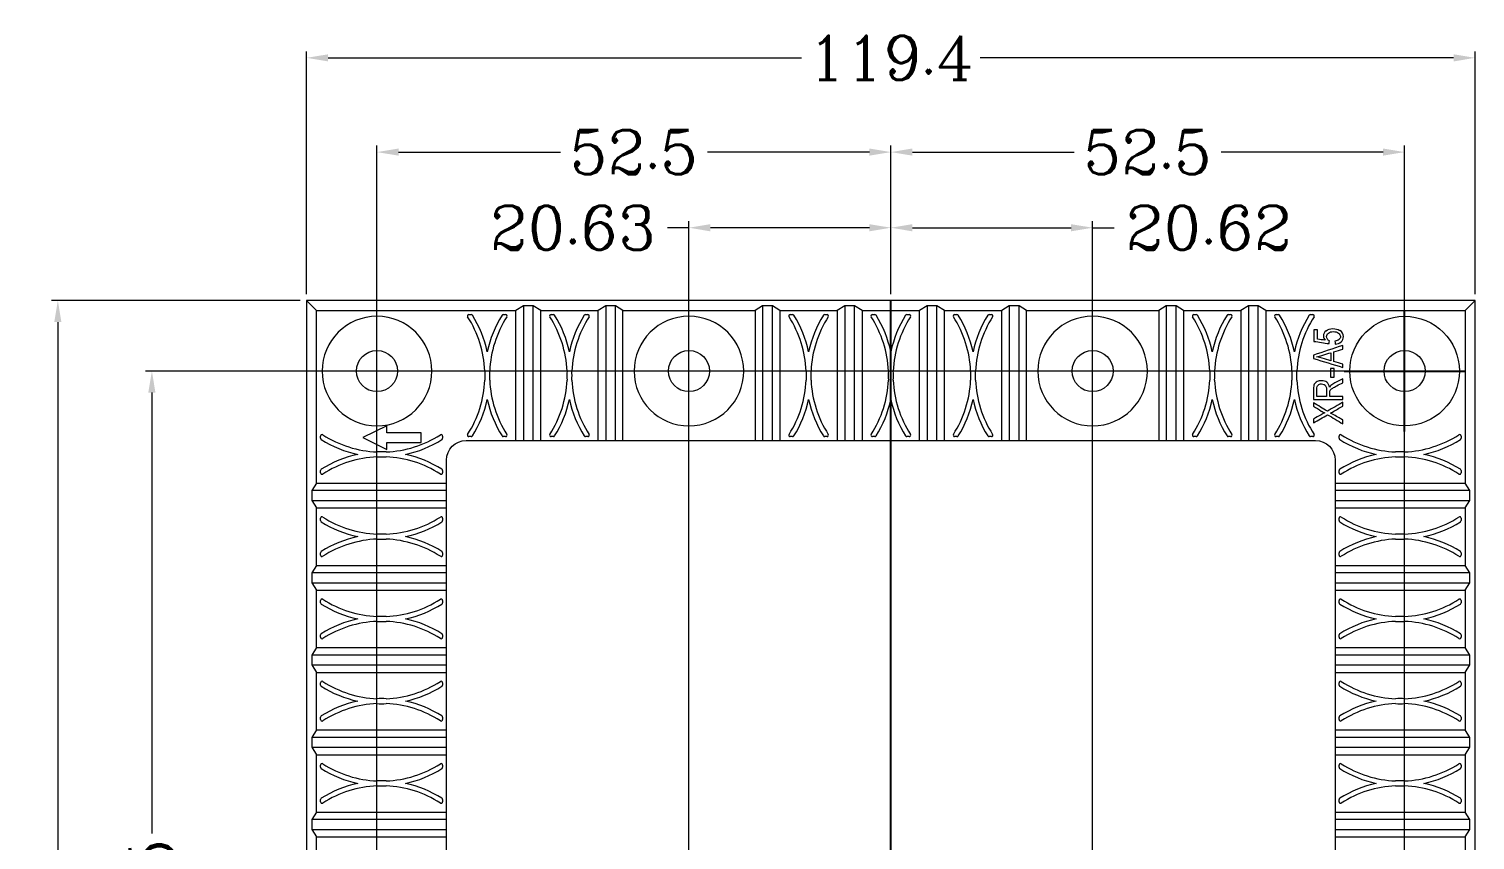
# Model space of a CAD drawing. Header units: inches. Extents: x 1726 to 2311, y 431 to 759.
# Drawn here: x 1726.1 to 1873.8, y 676.5 to 759.3 of the extents above; entities that cross this region are included whole.
import ezdxf
from ezdxf.lldxf.tags import DXFTag

# ---------------------------------------------------------------- set-up
doc = ezdxf.new("R2010")
doc.units = ezdxf.units.IN
doc.layers.add('3', color=7, linetype='Continuous', true_color=0xffffff)
doc.styles.add('ROMANC', font='romanc.shx', dxfattribs={"bigfont": 'gbcbig.shx'})
tags = doc.linetypes.add('CENTER', pattern=[2, 1.25, -0.25, 0.25, -0.25]).pattern_tags.tags
tags[10:11] = [DXFTag(74, 4), DXFTag(75, 0), DXFTag(340, '0'), DXFTag(46, 0.0), DXFTag(50, 0.0), DXFTag(44, 0.0), DXFTag(45, 0.0)]
tags[8:9] = [DXFTag(74, 4), DXFTag(75, 0), DXFTag(340, '0'), DXFTag(46, 0.0), DXFTag(50, 0.0), DXFTag(44, 0.0), DXFTag(45, 0.0)]
tags[6:7] = [DXFTag(74, 4), DXFTag(75, 0), DXFTag(340, '0'), DXFTag(46, 0.0), DXFTag(50, 0.0), DXFTag(44, 0.0), DXFTag(45, 0.0)]
tags[4:5] = [DXFTag(74, 4), DXFTag(75, 0), DXFTag(340, '0'), DXFTag(46, 0.0), DXFTag(50, 0.0), DXFTag(44, 0.0), DXFTag(45, 0.0)]
doc.dimstyles.new('YanXiu', dxfattribs={"dimtxt": 4.5, "dimasz": 2.2, "dimexe": 0.66, "dimexo": 0.66, "dimgap": 0.66, "dimtad": 0, "dimdsep": 46, "dimtxsty": 'ROMANC', "dimcen": 0, "dimclrd": 256, "dimclre": 131, "dimclrt": 42, "dimazin": 2, "dimtfac": 1, "dimtofl": 0, "dimtmove": 0, "dimatfit": 3, "dimfxl": 1, "dimlwd": 5, "dimlwe": 5, "dimarcsym": 0})

# ---------------------------------------------------------------- blocks, each defined once
blk = doc.blocks.new('*D42')
at = {"color": 131, "lineweight": 5}
for p, q in [((1753.78, 731.57), (1728.36, 731.57)), ((1753.78, 492.17), (1728.36, 492.17))]:
    blk.add_line(p, q, dxfattribs=at)
at = {"lineweight": 5}
for p, q in [((1729.02, 729.37), (1729.02, 621.64)), ((1729.02, 494.37), (1729.02, 602.1))]:
    blk.add_line(p, q, dxfattribs=at)
for points in [[(1728.65, 729.37), (1729.38, 729.37), (1729.02, 731.57)], [(1728.65, 494.37), (1729.38, 494.37), (1729.02, 492.17)]]:
    blk.add_solid(points)
at = {"layer": 'Defpoints', "color": 0}
for p in [(1729.02, 731.57), (1754.44, 731.57), (1754.44, 492.17)]:
    blk.add_point(p, dxfattribs=at)
at = {"color": 42, "insert": (1729.02, 611.87), "char_height": 4.5, "attachment_point": 5, "rotation": 90, "style": 'ROMANC'}
blk.add_mtext('239.4', dxfattribs=at)
blk = doc.blocks.new('*D43')
at = {"color": 131, "lineweight": 5}
for p, q in [((1754.44, 732.23), (1754.44, 757.02)), ((1873.84, 732.23), (1873.84, 757.02))]:
    blk.add_line(p, q, dxfattribs=at)
at = {"lineweight": 5}
for p, q in [((1756.64, 756.36), (1805.01, 756.36)), ((1871.64, 756.36), (1823.26, 756.36))]:
    blk.add_line(p, q, dxfattribs=at)
for points in [[(1756.64, 756.72), (1756.64, 755.99), (1754.44, 756.36)], [(1871.64, 756.72), (1871.64, 755.99), (1873.84, 756.36)]]:
    blk.add_solid(points)
at = {"layer": 'Defpoints', "color": 0}
for p in [(1873.84, 756.36), (1754.44, 731.57), (1873.84, 731.57)]:
    blk.add_point(p, dxfattribs=at)
at = {"color": 42, "insert": (1814.14, 756.36), "char_height": 4.5, "attachment_point": 5, "style": 'ROMANC'}
blk.add_mtext('119.4', dxfattribs=at)
blk = doc.blocks.new('*D45')
at = {"color": 131, "lineweight": 5}
for p, q in [((1865.97, 724.37), (1737.97, 724.37)), ((1753.78, 611.87), (1737.97, 611.87))]:
    blk.add_line(p, q, dxfattribs=at)
at = {"lineweight": 5}
for p, q in [((1738.63, 722.17), (1738.63, 677.14)), ((1738.63, 614.07), (1738.63, 659.1))]:
    blk.add_line(p, q, dxfattribs=at)
for points in [[(1738.26, 722.17), (1738.99, 722.17), (1738.63, 724.37)], [(1738.26, 614.07), (1738.99, 614.07), (1738.63, 611.87)]]:
    blk.add_solid(points)
at = {"layer": 'Defpoints', "color": 0}
for p in [(1866.63, 724.37), (1738.63, 611.87), (1754.44, 611.87)]:
    blk.add_point(p, dxfattribs=at)
at = {"color": 42, "insert": (1738.63, 668.12), "char_height": 4.5, "attachment_point": 5, "rotation": 90, "style": 'ROMANC'}
blk.add_mtext('112.5', dxfattribs=at)
blk = doc.blocks.new('*D48')
at = {"color": 131, "lineweight": 5}
for p, q in [((1761.63, 500.03), (1761.63, 747.39)), ((1814.14, 732.23), (1814.14, 747.39))]:
    blk.add_line(p, q, dxfattribs=at)
at = {"lineweight": 5}
for p, q in [((1763.83, 746.73), (1780.37, 746.73)), ((1811.94, 746.73), (1795.4, 746.73))]:
    blk.add_line(p, q, dxfattribs=at)
for points in [[(1763.83, 747.1), (1763.83, 746.37), (1761.63, 746.73)], [(1811.94, 747.1), (1811.94, 746.37), (1814.14, 746.73)]]:
    blk.add_solid(points)
at = {"layer": 'Defpoints', "color": 0}
for p in [(1814.14, 746.73), (1814.14, 731.57), (1761.63, 499.37)]:
    blk.add_point(p, dxfattribs=at)
at = {"color": 42, "insert": (1787.88, 746.73), "char_height": 4.5, "attachment_point": 5, "style": 'ROMANC'}
blk.add_mtext('52.5', dxfattribs=at)
blk = doc.blocks.new('*D49')
at = {"color": 131, "lineweight": 5}
for p, q in [((1814.14, 732.23), (1814.14, 739.67)), ((1834.75, 500.03), (1834.75, 739.67))]:
    blk.add_line(p, q, dxfattribs=at)
at = {"lineweight": 5}
for p, q in [((1816.34, 739.01), (1832.55, 739.01)), ((1834.75, 739.01), (1836.95, 739.01))]:
    blk.add_line(p, q, dxfattribs=at)
for points in [[(1816.34, 739.37), (1816.34, 738.64), (1814.14, 739.01)], [(1832.55, 739.37), (1832.55, 738.64), (1834.75, 739.01)]]:
    blk.add_solid(points)
at = {"layer": 'Defpoints', "color": 0}
for p in [(1814.14, 739.01), (1814.14, 731.57), (1834.75, 499.37)]:
    blk.add_point(p, dxfattribs=at)
at = {"color": 42, "insert": (1846.61, 739.01), "char_height": 4.5, "attachment_point": 5, "style": 'ROMANC'}
blk.add_mtext('20.62', dxfattribs=at)
blk = doc.blocks.new('*D50')
at = {"color": 131, "lineweight": 5}
for p, q in [((1814.14, 732.23), (1814.14, 747.39)), ((1866.63, 500.03), (1866.63, 747.39))]:
    blk.add_line(p, q, dxfattribs=at)
at = {"lineweight": 5}
for p, q in [((1816.34, 746.73), (1832.87, 746.73)), ((1864.43, 746.73), (1847.9, 746.73))]:
    blk.add_line(p, q, dxfattribs=at)
for points in [[(1816.34, 747.1), (1816.34, 746.37), (1814.14, 746.73)], [(1864.43, 747.1), (1864.43, 746.37), (1866.63, 746.73)]]:
    blk.add_solid(points)
at = {"layer": 'Defpoints', "color": 0}
for p in [(1814.14, 746.73), (1814.14, 731.57), (1866.63, 499.37)]:
    blk.add_point(p, dxfattribs=at)
at = {"color": 42, "insert": (1840.38, 746.73), "char_height": 4.5, "attachment_point": 5, "style": 'ROMANC'}
blk.add_mtext('52.5', dxfattribs=at)
blk = doc.blocks.new('*D51')
at = {"lineweight": 5}
for p, q in [((1793.5, 739.01), (1791.3, 739.01)), ((1811.94, 739.01), (1795.7, 739.01))]:
    blk.add_line(p, q, dxfattribs=at)
at = {"color": 131, "lineweight": 5}
for p, q in [((1793.5, 500.03), (1793.5, 739.67)), ((1814.14, 732.23), (1814.14, 739.67))]:
    blk.add_line(p, q, dxfattribs=at)
for points in [[(1795.7, 739.37), (1795.7, 738.64), (1793.5, 739.01)], [(1811.94, 739.37), (1811.94, 738.64), (1814.14, 739.01)]]:
    blk.add_solid(points)
at = {"layer": 'Defpoints', "color": 0}
for p in [(1814.14, 739.01), (1814.14, 731.57), (1793.5, 499.37)]:
    blk.add_point(p, dxfattribs=at)
at = {"color": 42, "insert": (1781.64, 739.01), "char_height": 4.5, "attachment_point": 5, "style": 'ROMANC'}
blk.add_mtext('20.63', dxfattribs=at)

msp = doc.modelspace()

# ---------------------------------------------------------------- linework, layer by layer
at = {"layer": '3', "color": 7, "linetype": 'Continuous', "lineweight": 18}
for p, q in [((1754.437, 731.569), (1755.46, 730.547)), ((1754.437, 731.569), (1754.437, 492.171)), ((1873.835, 731.569), (1754.437, 731.569)), ((1873.835, 731.569), (1872.813, 730.547)), ((1873.835, 492.171), (1873.835, 731.569)), ((1755.46, 730.547), (1775.828, 730.547)), ((1755.46, 712.927), (1755.46, 730.547)), ((1771.019, 730.147), (1771.256, 730.147)), ((1774.539, 730.147), (1774.776, 730.147)), ((1776.597, 731.04), (1775.828, 730.547)), ((1775.828, 717.27), (1775.828, 730.547)), ((1777.597, 731.04), (1776.597, 731.04)), ((1776.597, 731.04), (1776.597, 717.27)), ((1777.597, 717.27), (1777.597, 731.04)), ((1778.366, 730.547), (1777.597, 731.04)), ((1778.366, 730.547), (1784.228, 730.547)), ((1778.366, 717.27), (1778.366, 730.547)), ((1779.419, 730.147), (1779.656, 730.147)), ((1782.939, 730.147), (1783.176, 730.147)), ((1784.997, 731.04), (1784.228, 730.547)), ((1784.228, 717.27), (1784.228, 730.547)), ((1784.997, 731.04), (1784.997, 717.27)), ((1785.997, 731.04), (1784.997, 731.04)), ((1785.997, 717.27), (1785.997, 731.04)), ((1786.766, 730.547), (1785.997, 731.04)), ((1786.766, 730.547), (1800.266, 730.547)), ((1786.766, 717.27), (1786.766, 730.547)), ((1801.035, 731.04), (1800.266, 730.547)), ((1800.266, 730.547), (1800.266, 717.27)), ((1802.035, 731.04), (1801.035, 731.04)), ((1801.035, 731.04), (1801.035, 717.27)), ((1802.035, 717.27), (1802.035, 731.04)), ((1802.804, 730.547), (1802.035, 731.04)), ((1802.804, 730.547), (1808.666, 730.547)), ((1802.804, 730.547), (1802.804, 717.27)), ((1803.856, 730.147), (1804.093, 730.147)), ((1807.377, 730.147), (1807.614, 730.147)), ((1809.435, 731.04), (1808.666, 730.547)), ((1808.666, 730.547), (1808.666, 717.27)), ((1809.435, 731.04), (1809.435, 717.27)), ((1810.435, 731.04), (1809.435, 731.04)), ((1811.204, 730.547), (1810.435, 731.04)), ((1810.435, 717.27), (1810.435, 731.04)), ((1811.204, 730.547), (1817.066, 730.547)), ((1811.204, 730.547), (1811.204, 717.27)), ((1812.256, 730.147), (1812.493, 730.147)), ((1815.777, 730.147), (1816.014, 730.147)), ((1817.835, 731.04), (1817.066, 730.547)), ((1817.066, 717.27), (1817.066, 730.547)), ((1818.835, 731.04), (1817.835, 731.04)), ((1817.835, 731.04), (1817.835, 717.27)), ((1818.835, 717.27), (1818.835, 731.04)), ((1819.604, 730.547), (1818.835, 731.04)), ((1819.604, 730.547), (1825.466, 730.547)), ((1819.604, 717.27), (1819.604, 730.547)), ((1820.656, 730.147), (1820.893, 730.147)), ((1824.177, 730.147), (1824.414, 730.147)), ((1826.235, 731.04), (1825.466, 730.547)), ((1825.466, 717.27), (1825.466, 730.547)), ((1827.235, 731.04), (1826.235, 731.04)), ((1826.235, 731.04), (1826.235, 717.27)), ((1827.235, 717.27), (1827.235, 731.04)), ((1828.004, 730.547), (1827.235, 731.04)), ((1828.004, 730.547), (1841.506, 730.547)), ((1828.004, 717.27), (1828.004, 730.547)), ((1842.275, 731.04), (1841.506, 730.547)), ((1841.506, 730.547), (1841.506, 717.27)), ((1842.275, 731.04), (1842.275, 717.27)), ((1843.275, 731.04), (1842.275, 731.04)), ((1843.275, 717.27), (1843.275, 731.04)), ((1844.044, 730.547), (1843.275, 731.04)), ((1844.044, 730.547), (1849.906, 730.547)), ((1844.044, 730.547), (1844.044, 717.27)), ((1845.096, 730.147), (1845.333, 730.147)), ((1848.617, 730.147), (1848.854, 730.147)), ((1850.675, 731.04), (1849.906, 730.547)), ((1849.906, 730.547), (1849.906, 717.27)), ((1850.675, 731.04), (1850.675, 717.27)), ((1851.675, 731.04), (1850.675, 731.04)), ((1851.675, 717.27), (1851.675, 731.04)), ((1852.444, 730.547), (1851.675, 731.04)), ((1852.444, 730.547), (1872.813, 730.547)), ((1852.444, 730.547), (1852.444, 717.27)), ((1853.496, 730.147), (1853.733, 730.147)), ((1857.017, 730.147), (1857.254, 730.147)), ((1872.813, 730.547), (1872.813, 712.927)), ((1762.636, 718.791), (1760.195, 717.57)), ((1762.636, 718.07), (1762.636, 718.791)), ((1755.86, 717.5), (1755.86, 717.736)), ((1760.195, 717.57), (1762.636, 716.35)), ((1766.136, 718.07), (1762.636, 718.07)), ((1762.636, 716.35), (1762.636, 717.07)), ((1762.636, 717.07), (1766.136, 717.07)), ((1766.136, 717.07), (1766.136, 718.07)), ((1768.336, 717.736), (1768.336, 717.5)), ((1770.736, 717.27), (1775.828, 717.27)), ((1771.256, 717.67), (1771.019, 717.67)), ((1774.776, 717.67), (1774.539, 717.67)), ((1775.828, 717.27), (1776.597, 717.27)), ((1776.597, 717.27), (1777.597, 717.27)), ((1777.597, 717.27), (1778.366, 717.27)), ((1778.366, 717.27), (1784.228, 717.27)), ((1779.656, 717.67), (1779.419, 717.67)), ((1783.176, 717.67), (1782.939, 717.67)), ((1784.228, 717.27), (1784.997, 717.27)), ((1784.997, 717.27), (1785.997, 717.27)), ((1785.997, 717.27), (1786.766, 717.27)), ((1786.766, 717.27), (1800.266, 717.27)), ((1800.266, 717.27), (1801.035, 717.27)), ((1801.035, 717.27), (1802.035, 717.27)), ((1802.035, 717.27), (1802.804, 717.27)), ((1802.804, 717.27), (1808.666, 717.27)), ((1804.093, 717.67), (1803.856, 717.67)), ((1807.614, 717.67), (1807.377, 717.67)), ((1808.666, 717.27), (1809.435, 717.27)), ((1809.435, 717.27), (1810.435, 717.27)), ((1810.435, 717.27), (1811.204, 717.27)), ((1811.204, 717.27), (1817.066, 717.27)), ((1812.493, 717.67), (1812.256, 717.67)), ((1816.014, 717.67), (1815.777, 717.67)), ((1817.066, 717.27), (1817.835, 717.27)), ((1817.835, 717.27), (1818.835, 717.27)), ((1818.835, 717.27), (1819.604, 717.27)), ((1819.604, 717.27), (1825.466, 717.27)), ((1820.893, 717.67), (1820.656, 717.67)), ((1824.414, 717.67), (1824.177, 717.67)), ((1825.466, 717.27), (1826.235, 717.27)), ((1826.235, 717.27), (1827.235, 717.27)), ((1827.235, 717.27), (1828.004, 717.27)), ((1828.004, 717.27), (1841.506, 717.27)), ((1841.506, 717.27), (1842.275, 717.27)), ((1842.275, 717.27), (1843.275, 717.27)), ((1843.275, 717.27), (1844.044, 717.27)), ((1844.044, 717.27), (1849.906, 717.27)), ((1845.333, 717.67), (1845.096, 717.67)), ((1848.854, 717.67), (1848.617, 717.67)), ((1849.906, 717.27), (1850.675, 717.27)), ((1850.675, 717.27), (1851.675, 717.27)), ((1851.675, 717.27), (1852.444, 717.27)), ((1852.444, 717.27), (1857.536, 717.27)), ((1853.733, 717.67), (1853.496, 717.67)), ((1857.254, 717.67), (1857.017, 717.67)), ((1859.936, 717.5), (1859.936, 717.736)), ((1872.413, 717.736), (1872.413, 717.5)), ((1768.736, 712.927), (1768.736, 715.27)), ((1859.536, 715.27), (1859.536, 712.927)), ((1755.86, 713.979), (1755.86, 714.216)), ((1768.336, 714.216), (1768.336, 713.979)), ((1859.936, 713.979), (1859.936, 714.216)), ((1872.413, 714.216), (1872.413, 713.979)), ((1755.46, 712.927), (1754.967, 712.158)), ((1755.46, 712.927), (1768.736, 712.927)), ((1768.736, 712.158), (1768.736, 712.927)), ((1859.536, 712.927), (1872.813, 712.927)), ((1859.536, 712.927), (1859.536, 712.158)), ((1873.306, 712.158), (1872.813, 712.927)), ((1754.967, 712.158), (1754.967, 711.158)), ((1768.736, 712.158), (1754.967, 712.158)), ((1754.967, 711.158), (1768.736, 711.158)), ((1754.967, 711.158), (1755.46, 710.389)), ((1768.736, 711.158), (1768.736, 712.158)), ((1768.736, 710.389), (1768.736, 711.158)), ((1873.306, 712.158), (1859.536, 712.158)), ((1859.536, 712.158), (1859.536, 711.158)), ((1859.536, 711.158), (1873.306, 711.158)), ((1859.536, 711.158), (1859.536, 710.389)), ((1872.813, 710.389), (1873.306, 711.158)), ((1873.306, 711.158), (1873.306, 712.158)), ((1755.46, 704.527), (1755.46, 710.389)), ((1755.46, 710.389), (1768.736, 710.389)), ((1755.86, 709.1), (1755.86, 709.336)), ((1768.336, 709.336), (1768.336, 709.1)), ((1768.736, 704.527), (1768.736, 710.389)), ((1859.536, 710.389), (1859.536, 704.527)), ((1859.536, 710.389), (1872.813, 710.389)), ((1859.936, 709.1), (1859.936, 709.336)), ((1872.413, 709.336), (1872.413, 709.1)), ((1872.813, 710.389), (1872.813, 704.527)), ((1755.86, 705.579), (1755.86, 705.816)), ((1768.336, 705.816), (1768.336, 705.579)), ((1859.936, 705.579), (1859.936, 705.816)), ((1872.413, 705.816), (1872.413, 705.579)), ((1755.46, 704.527), (1754.967, 703.758)), ((1768.736, 703.758), (1754.967, 703.758)), ((1754.967, 703.758), (1754.967, 702.758)), ((1755.46, 704.527), (1768.736, 704.527)), ((1768.736, 703.758), (1768.736, 704.527)), ((1768.736, 702.758), (1768.736, 703.758)), ((1859.536, 704.527), (1872.813, 704.527)), ((1859.536, 704.527), (1859.536, 703.758)), ((1873.306, 703.758), (1859.536, 703.758)), ((1859.536, 703.758), (1859.536, 702.758)), ((1873.306, 703.758), (1872.813, 704.527)), ((1873.306, 702.758), (1873.306, 703.758)), ((1754.967, 702.758), (1768.736, 702.758)), ((1754.967, 702.758), (1755.46, 701.989)), ((1755.46, 696.127), (1755.46, 701.989)), ((1755.46, 701.989), (1768.736, 701.989)), ((1768.736, 701.989), (1768.736, 702.758)), ((1768.736, 696.127), (1768.736, 701.989)), ((1859.536, 702.758), (1873.306, 702.758)), ((1859.536, 702.758), (1859.536, 701.989)), ((1859.536, 701.989), (1859.536, 696.127)), ((1859.536, 701.989), (1872.813, 701.989)), ((1872.813, 701.989), (1873.306, 702.758)), ((1872.813, 701.989), (1872.813, 696.127)), ((1755.86, 700.7), (1755.86, 700.936)), ((1768.336, 700.936), (1768.336, 700.7)), ((1859.936, 700.7), (1859.936, 700.936)), ((1872.413, 700.936), (1872.413, 700.7)), ((1755.46, 696.127), (1754.967, 695.358)), ((1755.46, 696.127), (1768.736, 696.127)), ((1755.86, 697.179), (1755.86, 697.416)), ((1768.336, 697.416), (1768.336, 697.179)), ((1768.736, 695.358), (1768.736, 696.127)), ((1859.536, 696.127), (1872.813, 696.127)), ((1859.536, 696.127), (1859.536, 695.358)), ((1859.936, 697.179), (1859.936, 697.416)), ((1872.413, 697.416), (1872.413, 697.179)), ((1873.306, 695.358), (1872.813, 696.127)), ((1768.736, 695.358), (1754.967, 695.358)), ((1754.967, 695.358), (1754.967, 694.358)), ((1768.736, 694.358), (1768.736, 695.358)), ((1873.306, 695.358), (1859.536, 695.358)), ((1859.536, 695.358), (1859.536, 694.358)), ((1873.306, 694.358), (1873.306, 695.358)), ((1754.967, 694.358), (1768.736, 694.358)), ((1754.967, 694.358), (1755.46, 693.589)), ((1755.46, 687.727), (1755.46, 693.589)), ((1755.46, 693.589), (1768.736, 693.589)), ((1768.736, 693.589), (1768.736, 694.358)), ((1768.736, 687.727), (1768.736, 693.589)), ((1859.536, 694.358), (1873.306, 694.358)), ((1859.536, 694.358), (1859.536, 693.589)), ((1859.536, 693.589), (1872.813, 693.589)), ((1859.536, 693.589), (1859.536, 687.727)), ((1872.813, 693.589), (1873.306, 694.358)), ((1872.813, 693.589), (1872.813, 687.727)), ((1755.86, 692.3), (1755.86, 692.536)), ((1768.336, 692.536), (1768.336, 692.3)), ((1859.936, 692.3), (1859.936, 692.536)), ((1872.413, 692.536), (1872.413, 692.3)), ((1755.86, 688.779), (1755.86, 689.016)), ((1768.336, 689.016), (1768.336, 688.779)), ((1859.936, 688.779), (1859.936, 689.016)), ((1872.413, 689.016), (1872.413, 688.779)), ((1755.46, 687.727), (1754.967, 686.958)), ((1755.46, 687.727), (1768.736, 687.727)), ((1768.736, 686.958), (1768.736, 687.727)), ((1859.536, 687.727), (1872.813, 687.727)), ((1859.536, 687.727), (1859.536, 686.958)), ((1873.306, 686.958), (1872.813, 687.727)), ((1754.967, 686.958), (1754.967, 685.958)), ((1768.736, 686.958), (1754.967, 686.958)), ((1754.967, 685.958), (1768.736, 685.958)), ((1754.967, 685.958), (1755.46, 685.189)), ((1768.736, 685.958), (1768.736, 686.958)), ((1768.736, 685.189), (1768.736, 685.958)), ((1873.306, 686.958), (1859.536, 686.958)), ((1859.536, 686.958), (1859.536, 685.958)), ((1859.536, 685.958), (1873.306, 685.958)), ((1859.536, 685.958), (1859.536, 685.189)), ((1872.813, 685.189), (1873.306, 685.958)), ((1873.306, 685.958), (1873.306, 686.958)), ((1755.46, 679.327), (1755.46, 685.189)), ((1755.46, 685.189), (1768.736, 685.189)), ((1768.736, 679.327), (1768.736, 685.189)), ((1859.536, 685.189), (1859.536, 679.327)), ((1859.536, 685.189), (1872.813, 685.189)), ((1872.813, 685.189), (1872.813, 679.327)), ((1755.86, 683.9), (1755.86, 684.136)), ((1768.336, 684.136), (1768.336, 683.9)), ((1859.936, 683.9), (1859.936, 684.136)), ((1872.413, 684.136), (1872.413, 683.9)), ((1755.86, 680.379), (1755.86, 680.616)), ((1768.336, 680.616), (1768.336, 680.379)), ((1859.936, 680.379), (1859.936, 680.616)), ((1872.413, 680.616), (1872.413, 680.379)), ((1755.46, 679.327), (1754.967, 678.558)), ((1768.736, 678.558), (1754.967, 678.558)), ((1754.967, 678.558), (1754.967, 677.558)), ((1755.46, 679.327), (1768.736, 679.327)), ((1768.736, 678.558), (1768.736, 679.327)), ((1768.736, 677.558), (1768.736, 678.558)), ((1859.536, 679.327), (1872.813, 679.327)), ((1859.536, 679.327), (1859.536, 678.558)), ((1873.306, 678.558), (1859.536, 678.558)), ((1859.536, 678.558), (1859.536, 677.558)), ((1873.306, 678.558), (1872.813, 679.327)), ((1873.306, 677.558), (1873.306, 678.558)), ((1754.967, 677.558), (1755.46, 676.789)), ((1754.967, 677.558), (1768.736, 677.558)), ((1768.736, 676.789), (1768.736, 677.558)), ((1859.536, 677.558), (1873.306, 677.558)), ((1859.536, 677.558), (1859.536, 676.789)), ((1872.813, 676.789), (1873.306, 677.558)), ((1755.46, 663.202), (1755.46, 676.789)), ((1755.46, 676.789), (1768.736, 676.789)), ((1768.736, 663.202), (1768.736, 676.789)), ((1859.536, 676.789), (1872.813, 676.789)), ((1859.536, 676.789), (1859.536, 663.202)), ((1872.813, 676.789), (1872.813, 663.202))]:
    msp.add_line(p, q, dxfattribs=at)
at = {"layer": '3', "color": 1, "linetype": 'CENTER', "ltscale": 12.130858}
msp.add_line((1814.136, 492.171), (1814.136, 731.569), dxfattribs=at)
at = {"layer": '3', "color": 1, "linetype": 'CENTER', "ltscale": 5.6896}
for p, q in [((1866.63, 718.21), (1866.63, 730.53)), ((1860.47, 724.37), (1872.79, 724.37))]:
    msp.add_line(p, q, dxfattribs=at)
at = {"layer": '3', "color": 3, "linetype": 'Continuous', "lineweight": 18}
for p, q in [((1859.311, 728.71), (1859.311, 728.71)), ((1857.327, 726.002), (1857.327, 725.66)), ((1857.327, 722.533), (1857.327, 721.468)), ((1857.327, 721.118), (1857.327, 720.773)), ((1857.327, 719.472), (1857.327, 719.093))]:
    msp.add_line(p, q, dxfattribs=at)
at = {"layer": '3', "color": 7, "linetype": 'Continuous', "lineweight": 18, "extrusion": (0, 0, -1)}
for centre in [(-1761.63, 724.37), (-1793.505, 724.37), (-1834.755, 724.37)]:
    msp.add_circle(centre, 5.6, dxfattribs=at)
at = {"layer": '3', "color": 7, "linetype": 'Continuous', "lineweight": 18}
msp.add_circle((1866.63, 724.37), 5.6, dxfattribs=at)
for centre, radius, start, end in [((1771.019, 729.997), 0.15, 89.99841, 212.73309), ((1771.256, 729.997), 0.15, 32.09258, 89.9984), ((1761.547, 723.908), 11.609, 12.13263, 32.09258), ((1784.247, 723.908), 11.609, 147.90742, 167.86737), ((1774.539, 729.997), 0.15, 90.0016, 147.90742), ((1774.776, 729.997), 0.15, 327.26691, 90.00159), ((1779.419, 729.997), 0.15, 89.99841, 212.73309), ((1779.656, 729.997), 0.15, 32.09258, 89.9984), ((1769.947, 723.908), 11.609, 12.13263, 32.09258), ((1792.647, 723.908), 11.609, 147.90742, 167.86737), ((1782.939, 729.997), 0.15, 90.0016, 147.90742), ((1783.176, 729.997), 0.15, 327.26691, 90.00159), ((1803.856, 729.997), 0.15, 89.99841, 212.73309), ((1804.093, 729.997), 0.15, 32.09258, 89.9984), ((1794.385, 723.908), 11.609, 12.13263, 32.09258), ((1817.085, 723.908), 11.609, 147.90742, 167.86737), ((1807.377, 729.997), 0.15, 90.0016, 147.90742), ((1807.614, 729.997), 0.15, 327.26691, 90.00159), ((1812.256, 729.997), 0.15, 89.99841, 212.73309), ((1812.493, 729.997), 0.15, 32.09258, 89.9984), ((1802.785, 723.908), 11.609, 12.13263, 32.09258), ((1825.485, 723.908), 11.609, 147.90742, 167.86737), ((1815.777, 729.997), 0.15, 90.0016, 147.90742), ((1816.014, 729.997), 0.15, 327.26691, 90.00159), ((1820.656, 729.997), 0.15, 89.99841, 212.73309), ((1820.893, 729.997), 0.15, 32.09258, 89.9984), ((1811.185, 723.908), 11.609, 12.13263, 32.09258), ((1833.885, 723.908), 11.609, 147.90742, 167.86737), ((1824.177, 729.997), 0.15, 90.0016, 147.90742), ((1824.414, 729.997), 0.15, 327.26691, 90.00159), ((1845.096, 729.997), 0.15, 89.99841, 212.73309), ((1845.333, 729.997), 0.15, 32.09258, 89.9984), ((1835.625, 723.908), 11.609, 12.13263, 32.09258), ((1858.325, 723.908), 11.609, 147.90742, 167.86737), ((1848.617, 729.997), 0.15, 90.0016, 147.90742), ((1848.854, 729.997), 0.15, 327.26691, 90.00159), ((1853.496, 729.997), 0.15, 89.99841, 212.73309), ((1853.733, 729.997), 0.15, 32.09258, 89.9984), ((1844.025, 723.908), 11.609, 12.13263, 32.09258), ((1866.725, 723.908), 11.609, 147.90742, 167.86737), ((1857.017, 729.997), 0.15, 90.0016, 147.90742), ((1857.254, 729.997), 0.15, 327.26691, 90.00159), ((1761.547, 723.908), 11.109, 2.3714, 32.73309), ((1784.247, 723.908), 11.109, 147.26691, 177.6286), ((1769.947, 723.908), 11.109, 2.3714, 32.73309), ((1792.647, 723.908), 11.109, 147.26691, 177.6286), ((1794.385, 723.908), 11.109, 2.3714, 32.73309), ((1817.085, 723.908), 11.109, 147.26691, 177.6286), ((1802.785, 723.908), 11.109, 2.3714, 32.73309), ((1825.485, 723.908), 11.109, 147.26691, 177.6286), ((1811.185, 723.908), 11.109, 2.3714, 32.73309), ((1833.885, 723.908), 11.109, 147.26691, 177.6286), ((1835.625, 723.908), 11.109, 2.3714, 32.73309), ((1858.325, 723.908), 11.109, 147.26691, 177.6286), ((1844.025, 723.908), 11.109, 2.3714, 32.73309), ((1866.725, 723.908), 11.109, 147.26691, 177.6286), ((1784.247, 723.908), 11.609, 177.73079, 182.26921), ((1761.547, 723.908), 11.609, 357.73079, 2.26921), ((1792.647, 723.908), 11.609, 177.73079, 182.26921), ((1769.947, 723.908), 11.609, 357.73079, 2.26921), ((1817.085, 723.908), 11.609, 177.73079, 182.26921), ((1794.385, 723.908), 11.609, 357.73079, 2.26921), ((1825.485, 723.908), 11.609, 177.73079, 182.26921), ((1802.785, 723.908), 11.609, 357.73079, 2.26921), ((1833.885, 723.908), 11.609, 177.73079, 182.26921), ((1811.185, 723.908), 11.609, 357.73079, 2.26921), ((1858.325, 723.908), 11.609, 177.73079, 182.26921), ((1835.625, 723.908), 11.609, 357.73079, 2.26921), ((1866.725, 723.908), 11.609, 177.73079, 182.26921), ((1844.025, 723.908), 11.609, 357.73079, 2.26921), ((1761.547, 723.908), 11.109, 327.26691, 357.6286), ((1784.247, 723.908), 11.109, 182.3714, 212.73309), ((1769.947, 723.908), 11.109, 327.26691, 357.6286), ((1792.647, 723.908), 11.109, 182.3714, 212.73309), ((1794.385, 723.908), 11.109, 327.26691, 357.6286), ((1817.085, 723.908), 11.109, 182.3714, 212.73309), ((1802.785, 723.908), 11.109, 327.26691, 357.6286), ((1825.485, 723.908), 11.109, 182.3714, 212.73309), ((1811.185, 723.908), 11.109, 327.26691, 357.6286), ((1833.885, 723.908), 11.109, 182.3714, 212.73309), ((1835.625, 723.908), 11.109, 327.26691, 357.6286), ((1858.325, 723.908), 11.109, 182.3714, 212.73309), ((1844.025, 723.908), 11.109, 327.26691, 357.6286), ((1866.725, 723.908), 11.109, 182.3714, 212.73309), ((1761.547, 723.908), 11.609, 327.90742, 347.86737), ((1784.247, 723.908), 11.609, 192.13263, 212.09258), ((1769.947, 723.908), 11.609, 327.90742, 347.86737), ((1792.647, 723.908), 11.609, 192.13263, 212.09258), ((1794.385, 723.908), 11.609, 327.90742, 347.86737), ((1817.085, 723.908), 11.609, 192.13263, 212.09258), ((1802.785, 723.908), 11.609, 327.90742, 347.86737), ((1825.485, 723.908), 11.609, 192.13263, 212.09258), ((1811.185, 723.908), 11.609, 327.90742, 347.86737), ((1833.885, 723.908), 11.609, 192.13263, 212.09258), ((1835.625, 723.908), 11.609, 327.90742, 347.86737), ((1858.325, 723.908), 11.609, 192.13263, 212.09258), ((1844.025, 723.908), 11.609, 327.90742, 347.86737), ((1866.725, 723.908), 11.609, 192.13263, 212.09258), ((1756.01, 717.736), 0.15, 57.26691, 180.00159), ((1756.01, 717.5), 0.15, 180.0016, 237.90742), ((1762.098, 727.208), 11.609, 237.90742, 257.86737), ((1762.098, 727.208), 11.109, 237.26691, 267.6286), ((1762.098, 727.208), 11.109, 272.3714, 302.73309), ((1762.098, 727.208), 11.609, 282.13263, 302.09258), ((1768.186, 717.736), 0.15, 359.99841, 122.73309), ((1768.186, 717.5), 0.15, 302.09258, 359.9984), ((1771.019, 717.82), 0.15, 147.26691, 270.00159), ((1771.256, 717.82), 0.15, 270.0016, 327.90742), ((1774.539, 717.82), 0.15, 212.09258, 269.9984), ((1774.776, 717.82), 0.15, 269.99841, 32.73309), ((1779.419, 717.82), 0.15, 147.26691, 270.00159), ((1779.656, 717.82), 0.15, 270.0016, 327.90742), ((1782.939, 717.82), 0.15, 212.09258, 269.9984), ((1783.176, 717.82), 0.15, 269.99841, 32.73309), ((1803.856, 717.82), 0.15, 147.26691, 270.00159), ((1804.093, 717.82), 0.15, 270.0016, 327.90742), ((1807.377, 717.82), 0.15, 212.09258, 269.9984), ((1807.614, 717.82), 0.15, 269.99841, 32.73309), ((1812.256, 717.82), 0.15, 147.26691, 270.00159), ((1812.493, 717.82), 0.15, 270.0016, 327.90742), ((1815.777, 717.82), 0.15, 212.09258, 269.9984), ((1816.014, 717.82), 0.15, 269.99841, 32.73309), ((1820.656, 717.82), 0.15, 147.26691, 270.00159), ((1820.893, 717.82), 0.15, 270.0016, 327.90742), ((1824.177, 717.82), 0.15, 212.09258, 269.9984), ((1824.414, 717.82), 0.15, 269.99841, 32.73309), ((1845.096, 717.82), 0.15, 147.26691, 270.00159), ((1845.333, 717.82), 0.15, 270.0016, 327.90742), ((1848.617, 717.82), 0.15, 212.09258, 269.9984), ((1848.854, 717.82), 0.15, 269.99841, 32.73309), ((1853.496, 717.82), 0.15, 147.26691, 270.00159), ((1853.733, 717.82), 0.15, 270.0016, 327.90742), ((1857.017, 717.82), 0.15, 212.09258, 269.9984), ((1857.254, 717.82), 0.15, 269.99841, 32.73309), ((1860.086, 717.736), 0.15, 57.26691, 180.00159), ((1860.086, 717.5), 0.15, 180.0016, 237.90742), ((1866.174, 727.208), 11.609, 237.90742, 257.86737), ((1866.174, 727.208), 11.109, 237.26691, 267.6286), ((1866.174, 727.208), 11.109, 272.3714, 302.73309), ((1866.174, 727.208), 11.609, 282.13263, 302.09258), ((1872.263, 717.736), 0.15, 359.99841, 122.73309), ((1872.263, 717.5), 0.15, 302.09258, 359.9984), ((1762.098, 704.508), 11.609, 102.13263, 122.09258), ((1762.098, 704.508), 11.109, 92.3714, 122.73309), ((1762.098, 704.508), 11.609, 87.73079, 92.26921), ((1762.098, 727.208), 11.609, 267.73079, 272.26921), ((1762.098, 704.508), 11.109, 57.26691, 87.6286), ((1762.098, 704.508), 11.609, 57.90742, 77.86737), ((1866.174, 704.508), 11.609, 102.13263, 122.09258), ((1866.174, 704.508), 11.109, 92.3714, 122.73309), ((1866.174, 704.508), 11.609, 87.73079, 92.26921), ((1866.174, 727.208), 11.609, 267.73079, 272.26921), ((1866.174, 704.508), 11.109, 57.26691, 87.6286), ((1866.174, 704.508), 11.609, 57.90742, 77.86737), ((1756.01, 714.216), 0.15, 122.09258, 179.9984), ((1756.01, 713.979), 0.15, 179.99841, 302.73309), ((1768.186, 713.979), 0.15, 237.26691, 0.00159), ((1768.186, 714.216), 0.15, 0.0016, 57.90742), ((1860.086, 714.216), 0.15, 122.09258, 179.9984), ((1860.086, 713.979), 0.15, 179.99841, 302.73309), ((1872.263, 713.979), 0.15, 237.26691, 0.00159), ((1872.263, 714.216), 0.15, 0.0016, 57.90742), ((1756.01, 709.336), 0.15, 57.26691, 180.00159), ((1762.098, 718.808), 11.109, 237.26691, 267.6286), ((1762.098, 718.808), 11.109, 272.3714, 302.73309), ((1768.186, 709.336), 0.15, 359.99841, 122.73309), ((1860.086, 709.336), 0.15, 57.26691, 180.00159), ((1866.174, 718.808), 11.109, 237.26691, 267.6286), ((1866.174, 718.808), 11.109, 272.3714, 302.73309), ((1872.263, 709.336), 0.15, 359.99841, 122.73309), ((1756.01, 709.1), 0.15, 180.0016, 237.90742), ((1762.098, 718.808), 11.609, 237.90742, 257.86737), ((1762.098, 718.808), 11.609, 282.13263, 302.09258), ((1768.186, 709.1), 0.15, 302.09258, 359.9984), ((1860.086, 709.1), 0.15, 180.0016, 237.90742), ((1866.174, 718.808), 11.609, 237.90742, 257.86737), ((1866.174, 718.808), 11.609, 282.13263, 302.09258), ((1872.263, 709.1), 0.15, 302.09258, 359.9984), ((1762.098, 696.108), 11.609, 102.13263, 122.09258), ((1762.098, 696.108), 11.109, 92.3714, 122.73309), ((1762.098, 696.108), 11.609, 87.73079, 92.26921), ((1762.098, 718.808), 11.609, 267.73079, 272.26921), ((1762.098, 696.108), 11.109, 57.26691, 87.6286), ((1762.098, 696.108), 11.609, 57.90742, 77.86737), ((1866.174, 696.108), 11.609, 102.13263, 122.09258), ((1866.174, 696.108), 11.109, 92.3714, 122.73309), ((1866.174, 696.108), 11.609, 87.73079, 92.26921), ((1866.174, 718.808), 11.609, 267.73079, 272.26921), ((1866.174, 696.108), 11.109, 57.26691, 87.6286), ((1866.174, 696.108), 11.609, 57.90742, 77.86737), ((1756.01, 705.816), 0.15, 122.09258, 179.9984), ((1756.01, 705.579), 0.15, 179.99841, 302.73309), ((1768.186, 705.579), 0.15, 237.26691, 0.00159), ((1768.186, 705.816), 0.15, 0.0016, 57.90742), ((1860.086, 705.816), 0.15, 122.09258, 179.9984), ((1860.086, 705.579), 0.15, 179.99841, 302.73309), ((1872.263, 705.579), 0.15, 237.26691, 0.00159), ((1872.263, 705.816), 0.15, 0.0016, 57.90742), ((1756.01, 700.936), 0.15, 57.26691, 180.00159), ((1756.01, 700.7), 0.15, 180.0016, 237.90742), ((1762.098, 710.408), 11.609, 237.90742, 257.86737), ((1762.098, 710.408), 11.109, 237.26691, 267.6286), ((1762.098, 710.408), 11.109, 272.3714, 302.73309), ((1762.098, 710.408), 11.609, 282.13263, 302.09258), ((1768.186, 700.936), 0.15, 359.99841, 122.73309), ((1768.186, 700.7), 0.15, 302.09258, 359.9984), ((1860.086, 700.936), 0.15, 57.26691, 180.00159), ((1860.086, 700.7), 0.15, 180.0016, 237.90742), ((1866.174, 710.408), 11.609, 237.90742, 257.86737), ((1866.174, 710.408), 11.109, 237.26691, 267.6286), ((1866.174, 710.408), 11.109, 272.3714, 302.73309), ((1866.174, 710.408), 11.609, 282.13263, 302.09258), ((1872.263, 700.936), 0.15, 359.99841, 122.73309), ((1872.263, 700.7), 0.15, 302.09258, 359.9984), ((1762.098, 687.708), 11.609, 102.13263, 122.09258), ((1762.098, 687.708), 11.609, 87.73079, 92.26921), ((1762.098, 687.708), 11.609, 57.90742, 77.86737), ((1866.174, 687.708), 11.609, 102.13263, 122.09258), ((1866.174, 687.708), 11.609, 87.73079, 92.26921), ((1866.174, 687.708), 11.609, 57.90742, 77.86737), ((1756.01, 697.416), 0.15, 122.09258, 179.9984), ((1762.098, 687.708), 11.109, 92.3714, 122.73309), ((1762.098, 710.408), 11.609, 267.73079, 272.26921), ((1762.098, 687.708), 11.109, 57.26691, 87.6286), ((1768.186, 697.416), 0.15, 0.0016, 57.90742), ((1860.086, 697.416), 0.15, 122.09258, 179.9984), ((1866.174, 687.708), 11.109, 92.3714, 122.73309), ((1866.174, 710.408), 11.609, 267.73079, 272.26921), ((1866.174, 687.708), 11.109, 57.26691, 87.6286), ((1872.263, 697.416), 0.15, 0.0016, 57.90742), ((1756.01, 697.179), 0.15, 179.99841, 302.73309), ((1768.186, 697.179), 0.15, 237.26691, 0.00159), ((1860.086, 697.179), 0.15, 179.99841, 302.73309), ((1872.263, 697.179), 0.15, 237.26691, 0.00159), ((1756.01, 692.536), 0.15, 57.26691, 180.00159), ((1756.01, 692.3), 0.15, 180.0016, 237.90742), ((1762.098, 702.008), 11.609, 237.90742, 257.86737), ((1762.098, 702.008), 11.109, 237.26691, 267.6286), ((1762.098, 702.008), 11.109, 272.3714, 302.73309), ((1762.098, 702.008), 11.609, 282.13263, 302.09258), ((1768.186, 692.536), 0.15, 359.99841, 122.73309), ((1768.186, 692.3), 0.15, 302.09258, 359.9984), ((1860.086, 692.536), 0.15, 57.26691, 180.00159), ((1860.086, 692.3), 0.15, 180.0016, 237.90742), ((1866.174, 702.008), 11.609, 237.90742, 257.86737), ((1866.174, 702.008), 11.109, 237.26691, 267.6286), ((1866.174, 702.008), 11.109, 272.3714, 302.73309), ((1866.174, 702.008), 11.609, 282.13263, 302.09258), ((1872.263, 692.536), 0.15, 359.99841, 122.73309), ((1872.263, 692.3), 0.15, 302.09258, 359.9984), ((1762.098, 679.308), 11.609, 102.13263, 122.09258), ((1762.098, 679.308), 11.109, 92.3714, 122.73309), ((1762.098, 679.308), 11.609, 87.73079, 92.26921), ((1762.098, 702.008), 11.609, 267.73079, 272.26921), ((1762.098, 679.308), 11.109, 57.26691, 87.6286), ((1762.098, 679.308), 11.609, 57.90742, 77.86737), ((1866.174, 679.308), 11.609, 102.13263, 122.09258), ((1866.174, 679.308), 11.109, 92.3714, 122.73309), ((1866.174, 679.308), 11.609, 87.73079, 92.26921), ((1866.174, 702.008), 11.609, 267.73079, 272.26921), ((1866.174, 679.308), 11.109, 57.26691, 87.6286), ((1866.174, 679.308), 11.609, 57.90742, 77.86737), ((1756.01, 689.016), 0.15, 122.09258, 179.9984), ((1756.01, 688.779), 0.15, 179.99841, 302.73309), ((1768.186, 688.779), 0.15, 237.26691, 0.00159), ((1768.186, 689.016), 0.15, 0.0016, 57.90742), ((1860.086, 689.016), 0.15, 122.09258, 179.9984), ((1860.086, 688.779), 0.15, 179.99841, 302.73309), ((1872.263, 688.779), 0.15, 237.26691, 0.00159), ((1872.263, 689.016), 0.15, 0.0016, 57.90742), ((1756.01, 684.136), 0.15, 57.26691, 180.00159), ((1762.098, 693.608), 11.109, 237.26691, 267.6286), ((1762.098, 693.608), 11.109, 272.3714, 302.73309), ((1768.186, 684.136), 0.15, 359.99841, 122.73309), ((1860.086, 684.136), 0.15, 57.26691, 180.00159), ((1866.174, 693.608), 11.109, 237.26691, 267.6286), ((1866.174, 693.608), 11.109, 272.3714, 302.73309), ((1872.263, 684.136), 0.15, 359.99841, 122.73309), ((1756.01, 683.9), 0.15, 180.0016, 237.90742), ((1762.098, 693.608), 11.609, 237.90742, 257.86737), ((1762.098, 693.608), 11.609, 282.13263, 302.09258), ((1768.186, 683.9), 0.15, 302.09258, 359.9984), ((1860.086, 683.9), 0.15, 180.0016, 237.90742), ((1866.174, 693.608), 11.609, 237.90742, 257.86737), ((1866.174, 693.608), 11.609, 282.13263, 302.09258), ((1872.263, 683.9), 0.15, 302.09258, 359.9984), ((1762.098, 670.908), 11.609, 102.13263, 122.09258), ((1762.098, 670.908), 11.109, 92.3714, 122.73309), ((1762.098, 670.908), 11.609, 87.73079, 92.26921), ((1762.098, 693.608), 11.609, 267.73079, 272.26921), ((1762.098, 670.908), 11.109, 57.26691, 87.6286), ((1762.098, 670.908), 11.609, 57.90742, 77.86737), ((1866.174, 670.908), 11.609, 102.13263, 122.09258), ((1866.174, 670.908), 11.109, 92.3714, 122.73309), ((1866.174, 670.908), 11.609, 87.73079, 92.26921), ((1866.174, 693.608), 11.609, 267.73079, 272.26921), ((1866.174, 670.908), 11.109, 57.26691, 87.6286), ((1866.174, 670.908), 11.609, 57.90742, 77.86737), ((1756.01, 680.616), 0.15, 122.09258, 179.9984), ((1756.01, 680.379), 0.15, 179.99841, 302.73309), ((1768.186, 680.379), 0.15, 237.26691, 0.00159), ((1768.186, 680.616), 0.15, 0.0016, 57.90742), ((1860.086, 680.616), 0.15, 122.09258, 179.9984), ((1860.086, 680.379), 0.15, 179.99841, 302.73309), ((1872.263, 680.379), 0.15, 237.26691, 0.00159), ((1872.263, 680.616), 0.15, 0.0016, 57.90742)]:
    msp.add_arc(centre, radius, start, end, dxfattribs=at)
at = {"layer": '3', "color": 7, "linetype": 'Continuous', "lineweight": 18, "extrusion": (0, 0, -1)}
for centre, radius, start, end in [((-1761.63, 724.37), 2.1, 0, 180), ((-1793.505, 724.37), 2.1, 0, 180), ((-1834.755, 724.37), 2.1, 0, 180), ((-1866.63, 724.37), 2.1, 0, 180), ((-1761.63, 724.37), 2.1, 180, 0), ((-1793.505, 724.37), 2.1, 180, 0), ((-1834.755, 724.37), 2.1, 180, 0), ((-1866.63, 724.37), 2.1, 180, 0), ((-1770.736, 715.27), 2, 0, 90), ((-1857.536, 715.27), 2, 90, 180)]:
    msp.add_arc(centre, radius, start, end, dxfattribs=at)
at = {"layer": '3', "color": 3, "linetype": 'Continuous', "lineweight": 18}
for points in [[(1857.368, 728.597), (1857.368, 728.199), (1857.368, 727.801), (1857.368, 727.403)], [(1857.72, 728.597), (1857.603, 728.597), (1857.486, 728.597), (1857.368, 728.597)], [(1857.72, 727.639), (1857.72, 727.958), (1857.72, 728.278), (1857.72, 728.597)], [(1858.611, 728.494), (1858.792, 728.637), (1859.025, 728.71), (1859.311, 728.71)], [(1859.311, 728.71), (1859.582, 728.71), (1859.816, 728.646), (1860.014, 728.52)], [(1857.368, 727.403), (1857.882, 727.326), (1858.396, 727.248), (1858.909, 727.171)], [(1858.527, 727.51), (1858.258, 727.553), (1857.989, 727.596), (1857.72, 727.639)], [(1858.954, 727.448), (1858.869, 727.491), (1858.799, 727.551), (1858.745, 727.628)], [(1858.909, 727.171), (1858.924, 727.263), (1858.939, 727.355), (1858.954, 727.448)], [(1859.934, 727.588), (1859.839, 727.504), (1859.697, 727.451), (1859.509, 727.428)], [(1859.509, 727.428), (1859.52, 727.325), (1859.531, 727.222), (1859.542, 727.119)], [(1860.327, 726.984), (1859.327, 726.657), (1858.327, 726.33), (1857.327, 726.002)], [(1857.327, 725.66), (1858.327, 725.353), (1859.327, 725.045), (1860.327, 724.738)], [(1858.215, 725.694), (1858.026, 725.75), (1857.835, 725.793), (1857.643, 725.824)], [(1859.096, 725.431), (1858.802, 725.519), (1858.509, 725.606), (1858.215, 725.694)], [(1859.096, 726.244), (1859.096, 725.973), (1859.096, 725.702), (1859.096, 725.431)], [(1859.419, 726.342), (1859.722, 726.436), (1860.025, 726.529), (1860.327, 726.622)], [(1859.419, 725.339), (1859.419, 725.674), (1859.419, 726.008), (1859.419, 726.342)], [(1860.327, 726.622), (1860.327, 726.743), (1860.327, 726.864), (1860.327, 726.984)], [(1859.057, 724.638), (1859.057, 724.336), (1859.057, 724.034), (1859.057, 723.732)], [(1859.427, 724.638), (1859.304, 724.638), (1859.18, 724.638), (1859.057, 724.638)], [(1860.327, 725.075), (1860.025, 725.163), (1859.722, 725.251), (1859.419, 725.339)], [(1859.427, 723.732), (1859.427, 724.034), (1859.427, 724.336), (1859.427, 724.638)], [(1860.327, 724.738), (1860.327, 724.851), (1860.327, 724.963), (1860.327, 725.075)], [(1857.408, 723.02), (1857.354, 722.909), (1857.327, 722.746), (1857.327, 722.533)], [(1857.694, 723.287), (1857.558, 723.22), (1857.463, 723.132), (1857.408, 723.02)], [(1858.415, 722.996), (1858.498, 722.953), (1858.558, 722.891), (1858.595, 722.809)], [(1858.595, 722.809), (1858.633, 722.727), (1858.651, 722.614), (1858.651, 722.469)], [(1858.962, 722.711), (1858.923, 722.941), (1858.83, 723.112), (1858.684, 723.222)], [(1859.112, 722.902), (1859.063, 722.859), (1859.013, 722.795), (1858.962, 722.711)], [(1859.057, 723.732), (1859.18, 723.732), (1859.304, 723.732), (1859.427, 723.732)], [(1859.09, 722.476), (1859.128, 722.524), (1859.195, 722.577), (1859.29, 722.637)], [(1859.511, 723.166), (1859.351, 723.083), (1859.218, 722.995), (1859.112, 722.902)], [(1859.29, 722.637), (1859.386, 722.697), (1859.523, 722.773), (1859.704, 722.867)], [(1860.327, 723.583), (1860.055, 723.444), (1859.783, 723.305), (1859.511, 723.166)], [(1859.704, 722.867), (1859.912, 722.973), (1860.119, 723.078), (1860.327, 723.184)], [(1860.327, 723.184), (1860.327, 723.317), (1860.327, 723.45), (1860.327, 723.583)], [(1857.327, 721.468), (1858.327, 721.468), (1859.327, 721.468), (1860.327, 721.468)], [(1858.651, 721.786), (1858.321, 721.786), (1857.99, 721.786), (1857.659, 721.786)], [(1858.651, 722.469), (1858.651, 722.241), (1858.651, 722.014), (1858.651, 721.786)], [(1860.327, 721.184), (1859.799, 720.881), (1859.27, 720.578), (1858.742, 720.275)], [(1860.327, 721.786), (1859.883, 721.786), (1859.439, 721.786), (1858.995, 721.786)], [(1859.01, 722.331), (1859.024, 722.381), (1859.051, 722.428), (1859.09, 722.476)], [(1860.327, 721.468), (1860.327, 721.574), (1860.327, 721.68), (1860.327, 721.786)], [(1860.327, 720.791), (1860.327, 720.922), (1860.327, 721.053), (1860.327, 721.184)], [(1858.742, 720.275), (1858.27, 720.556), (1857.799, 720.837), (1857.327, 721.118)], [(1857.327, 720.773), (1857.593, 720.612), (1857.858, 720.451), (1858.123, 720.29)], [(1857.327, 719.093), (1857.806, 719.366), (1858.285, 719.639), (1858.764, 719.912)], [(1858.123, 720.29), (1858.242, 720.217), (1858.356, 720.154), (1858.466, 720.1)], [(1858.764, 719.912), (1859.285, 719.602), (1859.806, 719.293), (1860.327, 718.983)], [(1859.057, 720.082), (1859.129, 720.118), (1859.196, 720.153), (1859.257, 720.187)], [(1859.281, 719.968), (1859.241, 719.99), (1859.166, 720.028), (1859.057, 720.082)], [(1859.257, 720.187), (1859.614, 720.388), (1859.971, 720.59), (1860.327, 720.791)], [(1860.327, 719.365), (1859.979, 719.566), (1859.63, 719.767), (1859.281, 719.968)], [(1860.327, 718.983), (1860.327, 719.111), (1860.327, 719.238), (1860.327, 719.365)]]:
    msp.add_open_spline(points, degree=3, dxfattribs=at)
for points, knots in [([(1859.542, 727.119), (1859.794, 727.138), (1859.997, 727.217), (1860.302, 727.493), (1860.379, 727.671), (1860.379, 728.156), (1860.258, 728.366), (1860.014, 728.52)], [0, 0, 0, 0, 0.310917, 0.310917, 0.6218341, 0.6218341, 1, 1, 1, 1]), ([(1858.611, 728.494), (1858.43, 728.35), (1858.338, 728.173), (1858.338, 727.805), (1858.401, 727.654), (1858.527, 727.51)], [0, 0, 0, 0, 0.5692821, 0.5692821, 1, 1, 1, 1]), ([(1858.745, 727.628), (1858.69, 727.704), (1858.664, 727.79), (1858.664, 728.037), (1858.724, 728.161), (1858.968, 728.35), (1859.133, 728.397), (1859.565, 728.397), (1859.742, 728.348), (1860.009, 728.151), (1860.076, 728.031), (1860.076, 727.772), (1860.028, 727.671), (1859.934, 727.588)], [0, 0, 0, 0, 0.1116739, 0.1116739, 0.2903521, 0.2903521, 0.4678929, 0.4678929, 0.655839, 0.655839, 0.8437851, 0.8437851, 1, 1, 1, 1]), ([(1857.643, 725.824), (1857.805, 725.861), (1858.012, 725.918), (1858.542, 726.077), (1858.819, 726.161), (1859.096, 726.244)], [0, 0, 0, 0, 0.4768209, 0.4768209, 1, 1, 1, 1]), ([(1857.659, 721.786), (1857.659, 722.039), (1857.659, 722.293), (1857.659, 722.724), (1857.705, 722.854), (1857.888, 723.018), (1858.004, 723.06), (1858.243, 723.06), (1858.333, 723.039), (1858.415, 722.996)], [0, 0, 0, 0, 0.3465432, 0.3465432, 0.590272, 0.590272, 0.8340009, 0.8340009, 1, 1, 1, 1]), ([(1858.684, 723.222), (1858.539, 723.332), (1858.359, 723.387), (1857.981, 723.387), (1857.83, 723.354), (1857.694, 723.287)], [0, 0, 0, 0, 0.5630081, 0.5630081, 1, 1, 1, 1]), ([(1858.995, 721.786), (1858.995, 721.909), (1858.995, 722.032), (1858.995, 722.236), (1859, 722.295), (1859.01, 722.331)], [0, 0, 0, 0, 0.6006006, 0.6006006, 1, 1, 1, 1]), ([(1858.466, 720.1), (1858.38, 720.062), (1858.257, 719.997), (1857.841, 719.762), (1857.584, 719.617), (1857.327, 719.472)], [0, 0, 0, 0, 0.3835159, 0.3835159, 1, 1, 1, 1])]:
    msp.add_open_spline(points, degree=3, knots=knots, dxfattribs=at)

# ---------------------------------------------------------------- dimensions: what is measured, and where the dimension line sits
dim = msp.add_linear_dim(base=(1873.835, 756.357), p1=(1754.437, 731.569), p2=(1873.835, 731.569), dimstyle='YanXiu')
dim.commit()
dim.dimension.update_dxf_attribs({"geometry": '*D43', "text_midpoint": (1814.136, 756.357)})
for p1, picture, middle in [((1761.63, 499.37), '*D48', (1787.883, 746.733)), ((1866.63, 499.37), '*D50', (1840.383, 746.733))]:
    dim = msp.add_linear_dim(base=(1814.136, 746.733), p1=p1, p2=(1814.136, 731.569), text='52.5', dimstyle='YanXiu')
    dim.commit()
    dim.dimension.update_dxf_attribs({"geometry": picture, "text_midpoint": middle})
for p1, picture, middle in [((1793.505, 499.37), '*D51', (1781.645, 739.005)), ((1834.755, 499.37), '*D49', (1846.615, 739.005))]:
    dim = msp.add_linear_dim(base=(1814.136, 739.005), p1=p1, p2=(1814.136, 731.569), dimstyle='YanXiu')
    dim.commit()
    dim.dimension.update_dxf_attribs({"geometry": picture, "text_midpoint": middle, "dimtype": 160})
dim = msp.add_linear_dim(base=(1729.015, 731.569), p1=(1754.437, 492.171), p2=(1754.437, 731.569), angle=90, dimstyle='YanXiu')
dim.commit()
dim.dimension.update_dxf_attribs({"geometry": '*D42', "text_midpoint": (1729.015, 611.87), "dimtype": 160})
dim = msp.add_linear_dim(base=(1738.628, 611.87), p1=(1866.63, 724.37), p2=(1754.437, 611.87), angle=90, dimstyle='YanXiu')
dim.commit()
dim.dimension.update_dxf_attribs({"geometry": '*D45', "text_midpoint": (1738.628, 668.12)})

doc.saveas('drawing.dxf')
